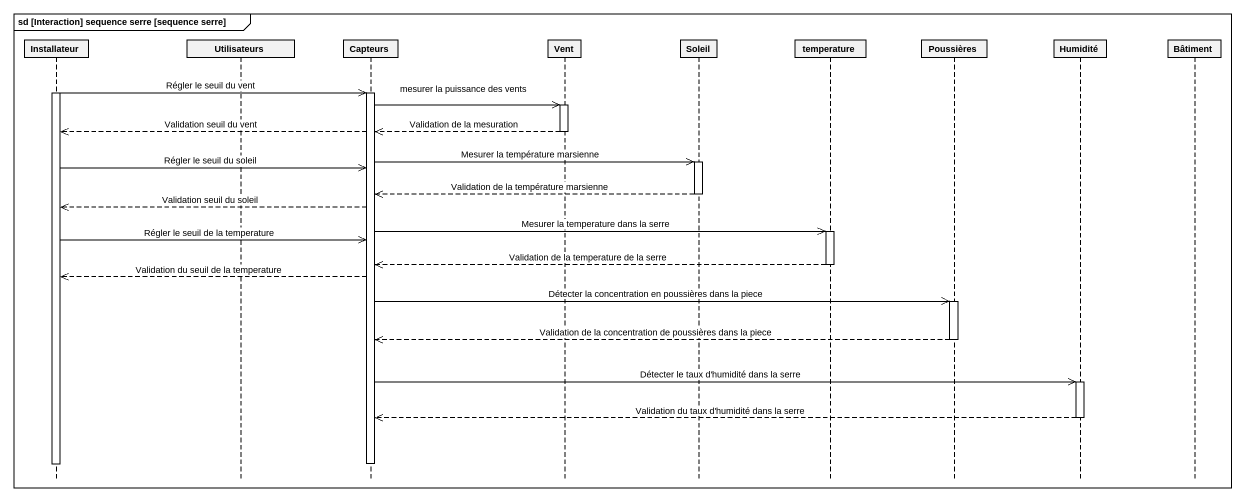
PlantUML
@startuml
mainframe sd [Interaction] sequence serre [sequence serre]
hide footbox
participant Installateur
participant Utilisateurs
participant Capteurs
participant Vent
participant Soleil
participant temperature
participant Poussières
participant Humidité
participant Bâtiment

activate Installateur
Installateur ->> Capteurs : Régler le seuil du vent
activate Capteurs
Capteurs ->> Vent : mesurer la puissance des vents
activate Vent
Vent -->> Capteurs : Validation de la mesuration
Capteurs -->> Installateur : Validation seuil du vent
deactivate Vent
Capteurs ->> Soleil : Mesurer la température marsienne
activate Soleil
Installateur ->> Capteurs : Régler le seuil du soleil
Soleil -->> Capteurs : Validation de la température marsienne
deactivate Soleil
Capteurs -->> Installateur : Validation seuil du soleil
Capteurs ->> temperature : Mesurer la temperature dans la serre
activate temperature
Installateur ->> Capteurs : Régler le seuil de la temperature
temperature -->> Capteurs : Validation de la temperature de la serre
deactivate temperature
Capteurs -->> Installateur : Validation du seuil de la temperature
Capteurs ->> Poussières : Détecter la concentration en poussières dans la piece
activate Poussières
Poussières -->> Capteurs : Validation de la concentration de poussières dans la piece
deactivate Poussières
Capteurs ->> Humidité : Détecter le taux d'humidité dans la serre
activate Humidité
Humidité -->> Capteurs : Validation du taux d'humidité dans la serre
deactivate Humidité
deactivate Capteurs
deactivate Installateur
@enduml
